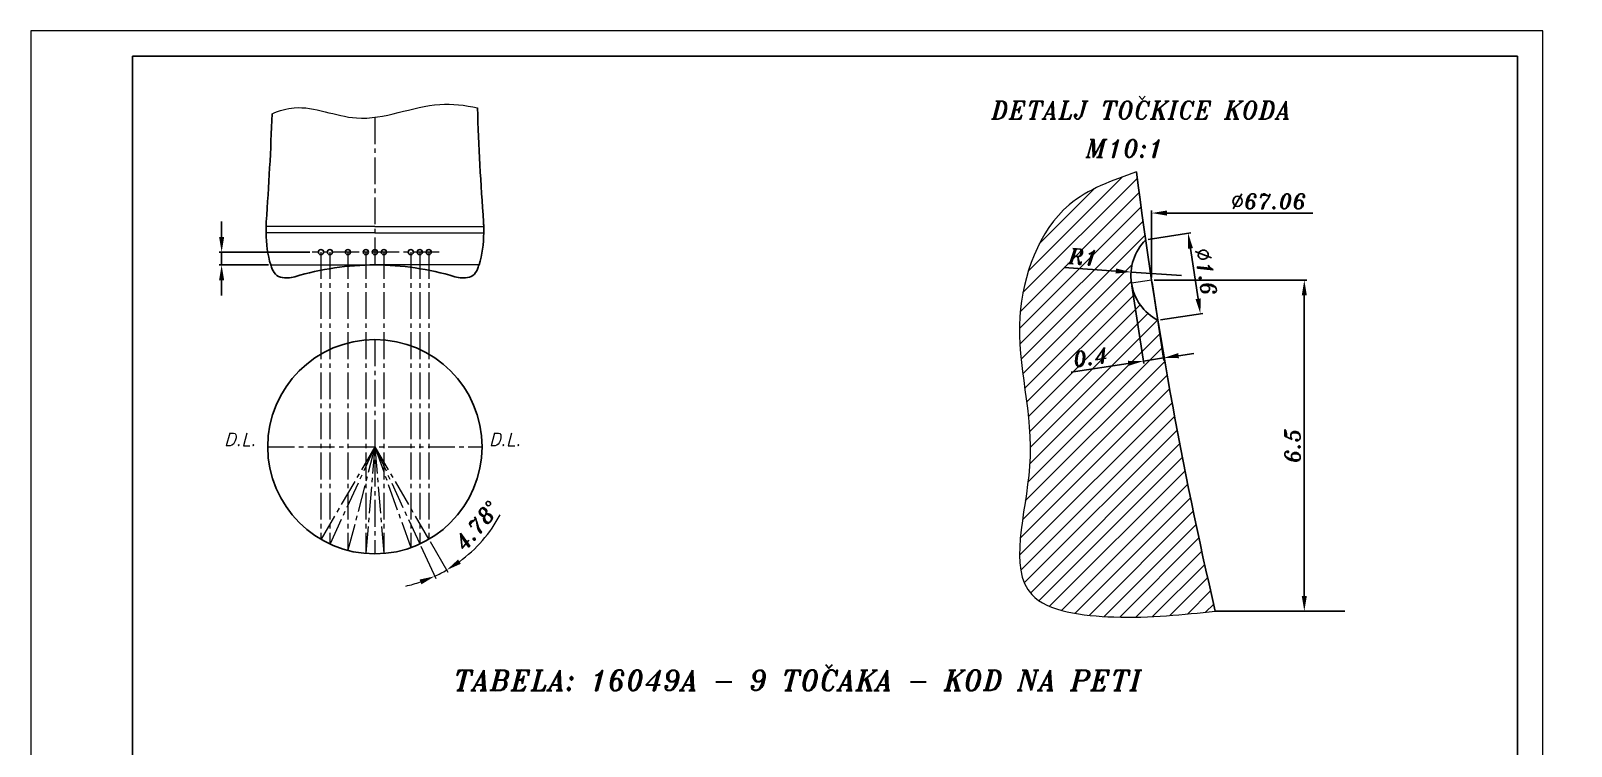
# Model space of a CAD drawing. Extents: x 62 to 618, y -2 to 439.
# Drawn here: x 62.2 to 364.8, y 298.5 to 439 of the extents above; entities that cross this region are included whole.
import ezdxf

# ---------------------------------------------------------------- set-up
doc = ezdxf.new("R2010")
doc.units = 0
doc.header["$LTSCALE"] = 7
doc.header["$MEASUREMENT"] = 0
doc.linetypes.add('CENTER2', pattern=[1.125, 0.75, -0.125, 0.125, -0.125])
doc.layers.get('0').update_dxf_attribs({"linetype": 'CONTINUOUS', "lineweight": 15})
for name, color, linetype, lineweight in [('1', 1, 'CENTER2', 15), ('3', 3, 'CONTINUOUS', 30), ('8', 252, 'CONTINUOUS', 15)]:
    doc.layers.add(name, color=color, linetype=linetype, lineweight=lineweight)
doc.styles.add('NEW', font='italict.shx', dxfattribs={"height": 3})
doc.dimstyles.get("Standard").update_dxf_attribs({"dimtxt": 3, "dimasz": 3, "dimexe": 0.5, "dimexo": 0.5, "dimgap": 0.8, "dimtad": 1, "dimdsep": 46, "dimtxsty": 'NEW', "dimcen": 0.09, "dimazin": 2, "dimtfac": 1, "dimtmove": 0, "dimatfit": 3, "dimfxl": 1, "dimtolj": 1, "dimtzin": 0, "dimarcsym": 0})

# ---------------------------------------------------------------- blocks, each defined once
blk = doc.blocks.new('*D4')
at = {"color": 0, "lineweight": -2}
for p, q in [((99.69528641609884, 398.4979491953467), (99.69528641609884, 401.4979491953467)), ((117.0099054597768, 395.4979491953467), (99.19528641609884, 395.4979491953467)), ((99.69528641609884, 392.9779491953468), (99.69528641609884, 395.4979491953467)), ((108.8738316780092, 392.9779491953468), (99.19528641609884, 392.9779491953468)), ((99.69528641609884, 389.9779491953468), (99.69528641609884, 386.9779491953468))]:
    blk.add_line(p, q, dxfattribs=at)
at = {"color": 0}
for points in [[(99.19528641609884, 398.4979491953467), (100.1952864160988, 398.4979491953467), (99.69528641609884, 395.4979491953467)], [(99.19528641609884, 389.9779491953468), (100.1952864160988, 389.9779491953468), (99.69528641609884, 392.9779491953468)]]:
    blk.add_solid(points, dxfattribs=at)
blk = doc.blocks.new('*D18')
at = {"color": 0, "lineweight": -2}
for p, q in [((282.8606242689647, 389.9960156481643), (312.851988749726, 389.9960156481643)), ((312.351988749726, 386.9960156481643), (312.351988749726, 327.996015648165)), ((312.4256015456987, 324.996015648165), (311.851988749726, 324.996015648165))]:
    blk.add_line(p, q, dxfattribs=at)
at = {"color": 0}
for points in [[(312.851988749726, 386.9960156481643), (311.851988749726, 386.9960156481643), (312.351988749726, 389.9960156481643)], [(311.851988749726, 327.996015648165), (312.851988749726, 327.996015648165), (312.351988749726, 324.996015648165)]]:
    blk.add_solid(points, dxfattribs=at)
at = {"color": 0, "insert": (310.051988749726, 357.4960156481646), "char_height": 3, "attachment_point": 5, "rotation": 90, "style": 'NEW'}
blk.add_mtext('\\A1;6.5', dxfattribs=at)
blk = doc.blocks.new('*D19')
at = {"color": 0, "lineweight": -2}
for p, q in [((282.360624268966, 390.4960156481644), (282.360624268966, 403.6684787704364)), ((285.360624268966, 403.1684787704364), (314.0057886921572, 403.1684787704364))]:
    blk.add_line(p, q, dxfattribs=at)
at = {"color": 0}
blk.add_solid([(285.360624268966, 403.6684787704364), (285.360624268966, 402.6684787704364), (282.360624268966, 403.1684787704364)], dxfattribs=at)
at = {"color": 0, "insert": (305.3486458350143, 405.4684787704364), "char_height": 3, "attachment_point": 5, "style": 'NEW'}
blk.add_mtext('\\A1;%%C67.06', dxfattribs=at)
blk = doc.blocks.new('*D28')
at = {"color": 0, "lineweight": -2}
for p, q in [((278.481522876769, 388.8993970008225), (280.8099471388617, 373.6126641540192)), ((282.4359142348843, 389.5017167294603), (284.764338496977, 374.214983882657)), ((287.6548420432833, 375.1610225968705), (290.6206355555079, 375.6127623923798)), ((277.768863660719, 373.6552232772139), (266.5835852717578, 371.9515189055786)), ((280.7346571729435, 374.1069630727233), (284.6890485310588, 374.7092828013611))]:
    blk.add_line(p, q, dxfattribs=at)
at = {"color": 0}
for points in [[(287.5795520773651, 375.6553215155745), (287.7301320092016, 374.6667236781664), (284.6890485310588, 374.7092828013611)], [(277.8441536266372, 373.1609243585098), (277.6935736948008, 374.149522195918), (280.7346571729435, 374.1069630727233)]]:
    blk.add_solid(points, dxfattribs=at)
at = {"color": 0, "insert": (270.3469938669023, 374.8512762196804), "char_height": 3, "attachment_point": 5, "rotation": 8.66053594252987, "style": 'NEW'}
blk.add_mtext('\\A1;0.4', dxfattribs=at)
blk = doc.blocks.new('*D29')
at = {"color": 0, "lineweight": -2}
for p, q in [((265.1769447262095, 392.4923665678824), (275.3239398632142, 391.7877752868712)), ((288.237078690291, 390.8911073664476), (278.316733372724, 391.5799604427527))]:
    blk.add_line(p, q, dxfattribs=at)
at = {"color": 0}
blk.add_solid([(275.2893040558611, 391.2889763686196), (275.3585756705673, 392.2865742051228), (278.316733372724, 391.5799604427527)], dxfattribs=at)
at = {"color": 0, "insert": (268.9133702537811, 394.5384533733935), "char_height": 3, "attachment_point": 5, "rotation": 356.0278477412501, "style": 'NEW'}
blk.add_mtext('\\A1;R1', dxfattribs=at)
blk = doc.blocks.new('*D30')
at = {"color": 0, "lineweight": -2}
for p, q in [((281.687492216368, 397.9857602738204), (290.0309698770726, 399.2566192860122)), ((291.4942226045764, 386.3295587671631), (289.9884136991011, 396.2155357666533)), ((284.0967864574746, 382.1681971248843), (292.4402641181792, 383.439056137076))]:
    blk.add_line(p, q, dxfattribs=at)
at = {"color": 0}
for points in [[(290.4827125448883, 396.2908262112892), (289.4941148533139, 396.1402453220173), (289.5366710312854, 399.1813288413762)], [(290.9999237587892, 386.2542683225271), (291.9885214503635, 386.404849211799), (291.9459652723921, 383.3637656924401)]]:
    blk.add_solid(points, dxfattribs=at)
at = {"color": 0, "insert": (293.0150928424597, 391.6188833122336), "char_height": 3, "attachment_point": 5, "rotation": 278.66059143224766, "style": 'NEW'}
blk.add_mtext('\\A1;%%C1.6', dxfattribs=at)

msp = doc.modelspace()

# ---------------------------------------------------------------- hatches: boundary and pattern name
at = {"layer": '8'}
h = msp.add_hatch(dxfattribs=at)
h.set_pattern_fill('ANSI31', color=256, scale=18, style=0)
h.set_pattern_definition([(45, (0, 0), (-1.590990257669732, 1.590990257669732), [])])
edge = h.paths.add_edge_path()
edge.add_arc((288.237078690291, 390.8911073664476), 9.944232991061131, 135.0999096939553, 242.2212731705324, ccw=False)
edge.add_arc((1122.709630437199, 517.996015648172), 850.0414414414995, 187.2129040711475, 188.1213553633841, ccw=False)
edge.add_spline(control_points=[(279.3950354760764, 411.267640351353), (274.6276816179833, 409.5772788006053), (262.1038328229641, 405.1366953866977), (253.1500250158765, 380.009885111885), (261.9768422841148, 356.8343724565518), (251.655896703089, 326.1183900891338), (276.985469585569, 323.051183721419), (288.5671242589822, 324.3107444882585), (294.8681889956991, 324.9960156481648)], knot_values=[0, 0, 0, 0, 14.73126874503189, 38.699074541818, 68.22747410818702, 93.36615731516838, 110.0906969628399, 130.0472564145477, 130.0472564145477, 130.0472564145477, 130.0472564145477], degree=3, periodic=0)
edge.add_arc((1122.709630437199, 517.996015648172), 850.0414414414995, 189.199827501115, 193.1233227372464, ccw=False)
h.paths.add_polyline_path([(265.8349415248952, 377.1986164404338), (273.9555666178909, 378.4355230233761), (274.8590462089095, 372.503935998927), (266.7384211159138, 371.2670294159847)], flags=24)
h.paths.add_polyline_path([(265.5939641759773, 397.7761715206144), (272.6484060198219, 397.2863222451923), (272.2327763315849, 391.3007352261727), (265.1783344877404, 391.7905845015948)], flags=24)

# ---------------------------------------------------------------- linework, layer by layer
for p, q in [((62.21581011634623, 438.9575609409422), (62.21581011634623, 18.95756094094224)), ((359.2158101163462, 438.9575609409422), (62.21581011634623, 438.9575609409422)), ((359.2158101163462, 18.95756094094224), (359.2158101163462, 438.9575609409422)), ((138.8248625163326, 337.7226972132978), (141.7519718521362, 331.3825265980935)), ((140.6307786839972, 338.6623961488829), (144.1433098869615, 332.6268467089519))]:
    msp.add_line(p, q)
for start, end in [(306.3345162219272, 331.4694631027224), (294.7816719430294, 300.1982807166778), (282.5092009325306, 288.64543643778)]:
    msp.add_arc((129.7952816780092, 357.2809290833873), 28.02524655827423, start, end)
msp.add_open_spline([(109.6098479077642, 422.657942061469), (111.0417428010444, 423.2857466876626), (116.3290986353855, 424.9137089886081), (127.6343959618245, 419.4403005986457), (139.5985684356346, 425.369694488966), (147.4738073537125, 424.3749359608565), (149.940314835648, 423.8006376864935)], degree=3, knots=[8.983172859077092, 8.983172859077092, 8.983172859077092, 8.983172859077092, 16.39338327201558, 36.00412539220769, 62.32618214977148, 74.34488790985651, 74.34488790985651, 74.34488790985651, 74.34488790985651])
msp.add_spline([(279.3950354760764, 411.267640351353), (266.1718086331971, 404.7748327383007), (256.494373792346, 382.8476129050995), (258.373396847073, 353.3790592705733), (258.8070180530723, 328.2441161429139), (274.9444628492084, 323.8517247807748), (294.8681889956991, 324.9960156481648)], degree=3)
for points in [[(146.6744667483466, 334.2865247335334), (146.1259341900992, 335.1226539296165), (143.8918128809735, 333.0589916568329)], [(138.5702725112038, 331.1911052982753), (138.9402390586085, 330.2620602219731), (141.5423910138128, 331.8364824023384)]]:
    msp.add_solid(points)
at = {"layer": '1'}
for p, q in [((129.7952816780092, 421.9732320793733), (129.7952816780092, 392.9779491953468)), ((142.4448768391312, 395.4979491953468), (117.5099054597768, 395.4979491953467)), ((119.2112816780093, 395.4979491953468), (119.2112816780093, 339.0945410967639)), ((120.9752816780093, 395.4979491953468), (120.9752816780093, 338.1766530175428)), ((124.5032816780093, 395.4979491953468), (124.5032816780093, 336.9152594405791)), ((128.0312816780093, 395.4979491953468), (128.0312816780093, 336.312999571869)), ((131.5592816780092, 395.4979491953468), (131.5592816780092, 336.312999571869)), ((136.8512816780092, 395.4979491953468), (136.8512816780092, 337.4572405265117)), ((138.6152816780092, 395.4979491953468), (138.6152816780092, 338.1766530175428)), ((140.3792816780092, 395.4979491953468), (140.3792816780092, 339.0945410967639)), ((282.360624268966, 389.9960156481644), (278.4062954840018, 389.3932851702366)), ((129.7952816780093, 378.3229290833873), (129.7952816780093, 336.2389290833873)), ((108.7532816780093, 357.2809290833873), (150.8372816780093, 357.2809290833873)), ((129.7952816780093, 357.2809290833873), (119.2112816780093, 339.0945410967639)), ((129.7952816780093, 357.2809290833873), (120.9752816780093, 338.1766530175428)), ((129.7952816780093, 357.2809290833873), (124.5032816780093, 336.9152594405791)), ((129.7952816780093, 357.2809290833873), (128.0312816780093, 336.312999571869)), ((129.7952816780093, 357.2809290833873), (140.3792816780092, 339.0945410967639)), ((129.7952816780093, 357.2809290833873), (138.6152816780092, 338.1766530175428)), ((129.7952816780093, 357.2809290833873), (136.8512816780092, 337.4572405265117)), ((129.7952816780093, 357.2809290833873), (131.5592816780092, 336.312999571869))]:
    msp.add_line(p, q, dxfattribs=at)
at = {"layer": '3'}
for p, q in [((82.21581011634623, 433.9575609409422), (82.21581011634623, 23.95756094094224)), ((354.2158101163462, 433.9575609409422), (82.21581011634623, 433.9575609409423)), ((354.2158101163462, 23.95756094094224), (354.2158101163462, 433.9575609409422)), ((108.4225316780092, 400.5379491953468), (108.4225316780092, 399.2779491953468)), ((151.1680316780092, 400.5379491953468), (151.1680316780092, 399.2779491953468)), ((109.3738316780092, 392.9779491953468), (109.3423316780092, 392.9779491953468)), ((112.0187091189695, 390.4579491953468), (112.6487091189695, 390.4579491953468)), ((147.5718542370489, 390.4579491953468), (146.9418542370489, 390.4579491953468)), ((150.2167316780091, 392.9779491953468), (150.2482316780091, 392.9779491953468)), ((320.3053964689906, 324.9960156481643), (294.8681889956996, 324.9960156481643))]:
    msp.add_line(p, q, dxfattribs=at)
for centre, radius in [((119.2112816780093, 395.4979491953468), 0.504), ((120.9752816780093, 395.4979491953468), 0.504), ((124.5032816780093, 395.4979491953468), 0.504), ((128.0312816780093, 395.4979491953468), 0.504), ((129.7952816780092, 395.4979491953468), 0.504), ((131.5592816780092, 395.4979491953468), 0.504), ((136.8512816780092, 395.4979491953468), 0.504), ((138.6152816780092, 395.4979491953468), 0.504), ((140.3792816780092, 395.4979491953468), 0.504), ((129.7952816780093, 357.2809290833873), 21.042)]:
    msp.add_circle(centre, radius, dxfattribs=at)
for centre, radius, start, end in [((737.6665316780097, 444.0079491953468), 588.0735000000006, 181.9691783899499, 184.1500527228346), ((-478.0759683219914, 444.0079491953468), 588.0735000000006, 355.8499472771654, 357.9194196265516), ((1122.709630437187, 517.9960156481643), 850.0414414414865, 187.2129040711472, 193.1233227372462), ((121.0225316780092, 400.5379491953468), 12.6, 175.8499472771654, 180), ((138.5680316780091, 400.5379491953468), 12.6, 0, 4.150052722834614), ((130.4577741437621, 399.2779491953468), 22.03524246575289, 180, 196.6129903693611), ((129.1327892122563, 399.2779491953468), 22.03524246575289, 343.3870096306389, 0), ((288.237078690291, 390.8911073664476), 9.94423299106113, 135.099909693963, 242.2212731705324), ((130.5046740653822, 399.2779491953468), 22.05, 196.6015495990199, 198.8190633689874), ((112.0187091189695, 392.9779491953468), 2.52, 198.8190633689874, 270), ((112.6487091189695, 395.4979491953468), 5.04, 270, 286.7216013309149), ((129.7952816780092, 338.423633615503), 54.55431557984375, 90, 106.7216013309149), ((129.7952816780092, 338.423633615503), 54.55431557984375, 73.27839866908508, 90), ((146.9418542370489, 395.4979491953468), 5.04, 253.2783986690851, 270), ((147.5718542370489, 392.9779491953468), 2.52, 270, 341.1809366310125), ((129.0858892906361, 399.2779491953468), 22.05, 341.1809366310125, 343.3984504009802)]:
    msp.add_arc(centre, radius, start, end, dxfattribs=at)
at = {"layer": '8'}
for p, q in [((129.7952816780092, 400.5379491953468), (108.4225316780092, 400.5379491953468)), ((129.7952816780092, 400.5379491953468), (151.1680316780092, 400.5379491953468)), ((129.7952816780092, 399.2779491953468), (108.4225316780092, 399.2779491953468)), ((129.7952816780092, 399.2779491953468), (151.1680316780092, 399.2779491953468)), ((109.3738316780092, 392.9779491953468), (129.7952816780093, 392.9779491953468)), ((150.2167316780094, 392.9779491953468), (129.7952816780093, 392.9779491953468))]:
    msp.add_line(p, q, dxfattribs=at)

# ---------------------------------------------------------------- texts
at = {"style": 'NEW'}
for s, height, p in [('DETALJ TOČKICE KODA', 3.5, (250.8785302663067, 421.6119075138504)), ('M10:1', 3.5, (269.4111238812673, 414.1097366549488)), ('D.L.', 2.52, (100.1861463619937, 357.447878430089)), ('D.L.', 2.52, (152.203662303054, 357.447878430089)), ('TABELA: 16049A - 9 TOČAKA - KOD NA PETI', 4, (145.189532527525, 309.3983034720532))]:
    msp.add_text(s, height=height, dxfattribs=at).set_placement(p)
msp.add_text('4.78°', height=3, rotation=50.09213255709094, dxfattribs=at).set_placement((147.455550466641, 336.578350075761))

# ---------------------------------------------------------------- dimensions: what is measured, and where the dimension line sits
dim = msp.add_linear_dim(base=(617.6681889957007, 403.1684787704364), p1=(282.360624268966, 389.9960156481644), p2=(617.6681889957007, 338.5684257057613), dimstyle='Standard', override={"dimlfac": 0.2, "dimpost": '%%C<>', "dimse2": 1, "dimsd2": 1})
dim.commit()
dim.dimension.update_dxf_attribs({"geometry": '*D19', "text_midpoint": (305.3486458350143, 403.1684787704364), "dimtype": 160})
dim = msp.add_linear_dim(base=(99.69528641609884, 395.4979491953467), p1=(109.3738316780092, 392.9779491953468), p2=(117.5099054597768, 395.4979491953467), angle=90, text=' ', dimstyle='Standard')
dim.commit()
dim.dimension.update_dxf_attribs({"geometry": '*D4', "text_midpoint": (99.69528641609878, 394.2379491953467)})
dim = msp.add_radius_dim(center=(288.237078690291, 390.8911073664476), mpoint=(278.316733372724, 391.5799604427527), dimstyle='Standard', override={"dimdec": 1, "dimlfac": 0.1})
dim.commit()
dim.dimension.update_dxf_attribs({"geometry": '*D29', "text_midpoint": (268.9133702537811, 394.5384533733935)})
dim = msp.add_aligned_dim(p1=(283.6024876116875, 382.0929066802483), p2=(281.1931933705808, 397.9104698291845), distance=-8.43970983526955, dimstyle='Standard', override={"dimdec": 1, "dimlfac": 0.1, "dimpost": '%%C<>', "dimtxsty": 'NEW'})
dim.commit()
dim.dimension.update_dxf_attribs({"geometry": '*D30', "text_midpoint": (293.0150928424597, 391.6188833122336)})
dim = msp.add_linear_dim(base=(284.6890485310588, 374.7092828013611), p1=(278.4062329108507, 389.3936959195266), p2=(282.360624268966, 389.9960156481644), angle=8.66053594252987, dimstyle='Standard', override={"dimlfac": 0.1, "dimtxsty": 'NEW'})
dim.commit()
dim.dimension.update_dxf_attribs({"geometry": '*D28', "text_midpoint": (270.6933277101261, 372.5775011936416), "dimtype": 161})
dim = msp.add_linear_dim(base=(312.351988749726, 324.996015648165), p1=(282.3606242689647, 389.9960156481643), p2=(312.9256015456987, 324.996015648165), angle=90, dimstyle='Standard', override={"dimdec": 1, "dimlfac": 0.1})
dim.commit()
dim.dimension.update_dxf_attribs({"geometry": '*D18', "text_midpoint": (310.051988749726, 357.4960156481646)})

doc.saveas('drawing.dxf')
